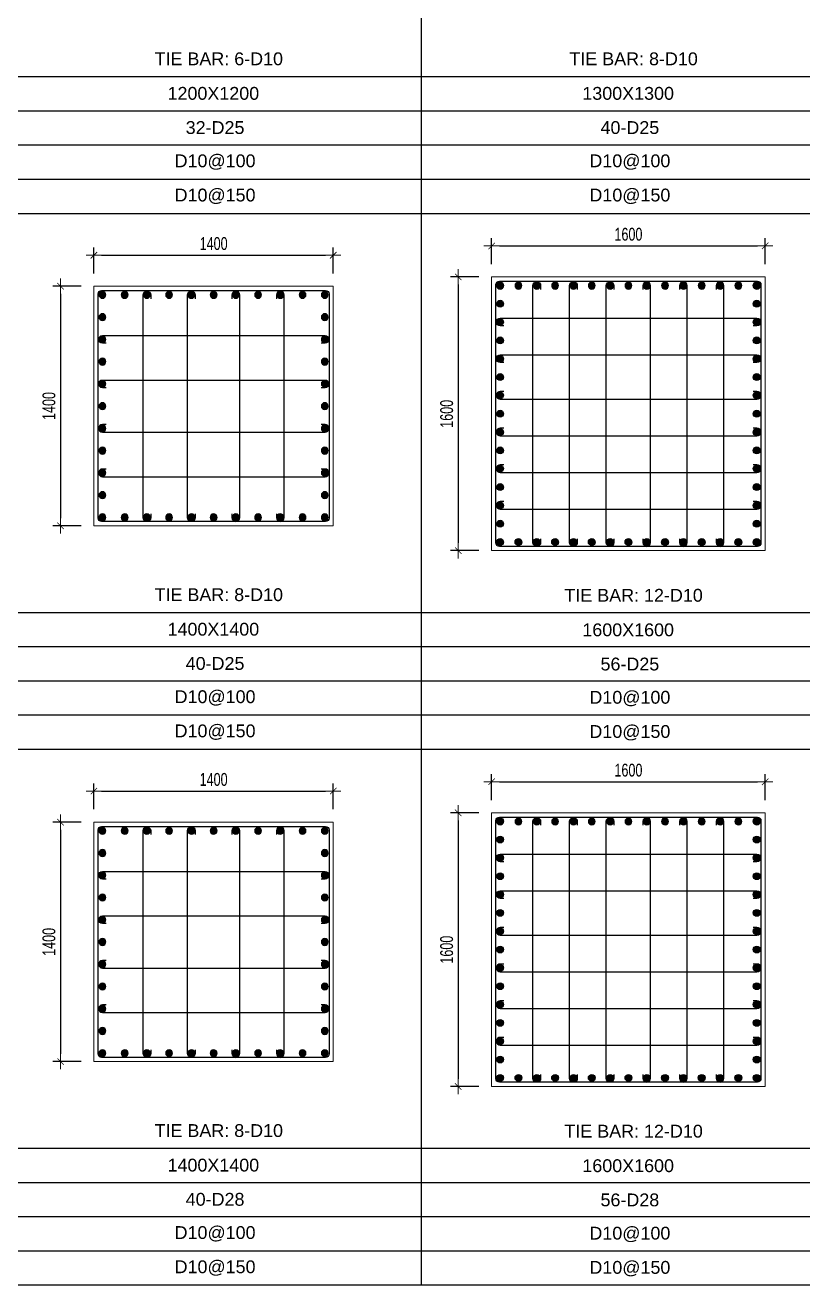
# Model space of a CAD drawing. Header units: millimetres. Extents: x 61878 to 380960, y -19809 to 191918.
# Drawn here: x 367814 to 372362, y 86305 to 93668 of the extents above; entities that cross this region are included whole.
import ezdxf
from ezdxf.enums import TextEntityAlignment as Align

# ---------------------------------------------------------------- set-up
doc = ezdxf.new("R2010")
doc.units = ezdxf.units.MM
doc.linetypes.add('CENTER2', pattern=[1.125, 0.75, -0.125, 0.125, -0.125])
doc.layers.get('Defpoints').update_dxf_attribs({"color": 151, "lineweight": 9})
for name, color, linetype in [('2', 2, 'Continuous'), ('CEN', 1, 'CENTER2'), ('STL', 3, 'Continuous'), ('TIT1', 3, 'Continuous')]:
    doc.layers.add(name, color=color, linetype=linetype)
doc.layers.add('NDC_S_CONTINUOUS', color=3, linetype='Continuous', lineweight=20)
doc.layers.add('NDC_S_DIM', color=1, linetype='Continuous', lineweight=15)
doc.styles.add('NDC_ARIAL', font='arial.ttf', dxfattribs={"width": 0.85})
doc.styles.add('NDC_DIM', font='', dxfattribs={"width": 0.75})
doc.styles.get('NDC_DIM').set_extended_font_data('Dotum')
doc.dimstyles.new('NDC_dim_30', dxfattribs={"dimscale": 30, "dimtxt": 2.5, "dimasz": 1.5, "dimexe": 1.5, "dimexo": 2.5, "dimgap": 1, "dimtad": 1, "dimdec": 0, "dimzin": 0, "dimdsep": 46, "dimtxsty": 'NDC_DIM', "dimblk": 'DIMMARK', "dimcen": 0.09, "dimdle": 1.2, "dimclrd": 1, "dimclre": 1, "dimclrt": 3, "dimadec": 0, "dimazin": 0, "dimtfac": 1, "dimtdec": 0, "dimtix": 1, "dimtofl": 0, "dimtmove": 0, "dimatfit": 3, "dimfxl": 8, "dimfxlon": 1, "dimtolj": 1, "dimtzin": 0, "dimarcsym": 0})

# ---------------------------------------------------------------- blocks, each defined once
blk = doc.blocks.new('DIMMARK')
at = {"layer": 'NDC_S_DIM', "color": 1}
blk.add_line((-1.5, 0), (1, 0), dxfattribs=at)
at = {"layer": 'NDC_S_DIM', "color": 2, "const_width": 0.1}
blk.add_lwpolyline([(-0.42, -0.42), (0.42, 0.42)], dxfattribs=at)
blk = doc.blocks.new('*D1523')
at = {"layer": 'Defpoints', "color": 0, "ltscale": 40, "transparency": 16777216}
for p in [(369616.1, 89190.9), (368216.1, 89009.3), (369616.1, 89009.3)]:
    blk.add_point(p, dxfattribs=at)
at = {"layer": 'NDC_S_DIM', "color": 1, "lineweight": -2, "ltscale": 40, "transparency": 16777216}
for p, q in [((368216.1, 89084.3), (368216.1, 89235.9)), ((368261.1, 89190.9), (369571.1, 89190.9)), ((369616.1, 89084.3), (369616.1, 89235.9))]:
    blk.add_line(p, q, dxfattribs=at)
at = {"layer": 'NDC_S_DIM', "color": 1, "lineweight": -2, "ltscale": 40, "transparency": 16777216, "xscale": 45, "yscale": 45, "zscale": 45, "rotation": 180}
blk.add_blockref('DIMMARK', (368216.1, 89190.9), dxfattribs=at)
at = {"layer": 'NDC_S_DIM', "color": 1, "lineweight": -2, "ltscale": 40, "transparency": 16777216, "xscale": 45, "yscale": 45, "zscale": 45}
blk.add_blockref('DIMMARK', (369616.1, 89190.9), dxfattribs=at)
at = {"layer": 'NDC_S_DIM', "color": 3, "ltscale": 40, "transparency": 16777216, "insert": (368916.1, 89258.5), "char_height": 75, "attachment_point": 5, "style": 'NDC_DIM'}
blk.add_mtext('\\A1;1400', dxfattribs=at)
blk = doc.blocks.new('*D1524')
at = {"layer": 'Defpoints', "color": 0, "ltscale": 40, "transparency": 16777216}
for p in [(368216.1, 89009.3), (368020.7, 87609.3), (368216.1, 87609.3)]:
    blk.add_point(p, dxfattribs=at)
at = {"layer": 'NDC_S_DIM', "color": 1, "lineweight": -2, "ltscale": 40, "transparency": 16777216}
for p, q in [((368141.1, 89009.3), (367975.7, 89009.3)), ((368020.7, 88964.3), (368020.7, 87654.3)), ((368141.1, 87609.3), (367975.7, 87609.3))]:
    blk.add_line(p, q, dxfattribs=at)
at = {"layer": 'NDC_S_DIM', "color": 1, "lineweight": -2, "ltscale": 40, "transparency": 16777216, "xscale": 45, "yscale": 45, "zscale": 45}
for p, rotation in [((368020.7, 89009.3), 90), ((368020.7, 87609.3), 270)]:
    blk.add_blockref('DIMMARK', p, dxfattribs=dict(at, rotation=rotation))
at = {"layer": 'NDC_S_DIM', "color": 3, "ltscale": 40, "transparency": 16777216, "insert": (367953.2, 88309.3), "char_height": 75, "attachment_point": 5, "rotation": 90, "style": 'NDC_DIM'}
blk.add_mtext('\\A1;1400', dxfattribs=at)
blk = doc.blocks.new('8')
at = {"layer": '2'}
blk.add_hatch(color=256, dxfattribs=at).paths.add_polyline_path([(20, 0, 0.386127), (1.9, 19.9), (-1.9, 19.9, 0.386127), (-20, 0, 1)])
blk.add_circle((0, 0), 20, dxfattribs=at)
blk = doc.blocks.new('5')
at = {"layer": 'CEN', "rotation": 180}
blk.add_blockref('8', (0, 0), dxfattribs=at)
blk = doc.blocks.new('*U1506')
at = {"layer": 'STL', "xscale": -1, "rotation": 270}
blk.add_blockref('5', (0, 0), dxfattribs=at)
blk = doc.blocks.new('*U1507')
at = {"layer": 'NDC_S_DIM', "color": 0, "linetype": 'ByBlock', "lineweight": -2, "transparency": 16777216}
for p in [(306343.8, 79984.3), (306473.8, 79984.3), (306603.8, 79984.3), (306733.9, 79984.3), (306863.9, 79984.3), (306994, 79984.3), (307124, 79984.3), (307254.1, 79984.3), (307384.1, 79984.3), (307514.2, 79984.3), (307644.2, 79984.3)]:
    blk.add_blockref('*U1506', p, dxfattribs=at)
blk = doc.blocks.new('*U1498')
at = {"layer": 'STL', "xscale": -1, "rotation": 270}
blk.add_blockref('5', (0, 0), dxfattribs=at)
blk = doc.blocks.new('*U1499')
at = {"layer": 'NDC_S_DIM', "color": 0, "linetype": 'ByBlock', "lineweight": -2, "transparency": 16777216}
for p in [(306343.8, 79984.3), (306473.8, 79984.3), (306603.8, 79984.3), (306733.9, 79984.3), (306863.9, 79984.3), (306994, 79984.3), (307124, 79984.3), (307254.1, 79984.3), (307384.1, 79984.3), (307514.2, 79984.3), (307644.2, 79984.3)]:
    blk.add_blockref('*U1498', p, dxfattribs=at)
blk = doc.blocks.new('*U1502')
at = {"layer": 'STL', "xscale": -1, "rotation": 270}
blk.add_blockref('5', (0, 0), dxfattribs=at)
blk = doc.blocks.new('*U1503')
at = {"layer": 'NDC_S_DIM', "color": 0, "linetype": 'ByBlock', "lineweight": -2, "transparency": 16777216}
for p in [(306343.8, 79984.3), (306473.8, 79984.3), (306603.8, 79984.3), (306733.9, 79984.3), (306863.9, 79984.3), (306994, 79984.3), (307124, 79984.3), (307254.1, 79984.3), (307384.1, 79984.3), (307514.2, 79984.3), (307644.2, 79984.3)]:
    blk.add_blockref('*U1502', p, dxfattribs=at)
blk = doc.blocks.new('*U1504')
at = {"layer": 'STL', "xscale": -1, "rotation": 270}
blk.add_blockref('5', (0, 0), dxfattribs=at)
blk = doc.blocks.new('*U1505')
at = {"layer": 'NDC_S_DIM', "color": 0, "linetype": 'ByBlock', "lineweight": -2, "transparency": 16777216}
for p in [(306343.8, 79984.3), (306473.8, 79984.3), (306603.8, 79984.3), (306733.9, 79984.3), (306863.9, 79984.3), (306994, 79984.3), (307124, 79984.3), (307254.1, 79984.3), (307384.1, 79984.3), (307514.2, 79984.3), (307644.2, 79984.3)]:
    blk.add_blockref('*U1504', p, dxfattribs=at)
blk = doc.blocks.new('*D1525')
at = {"layer": 'Defpoints', "color": 0, "ltscale": 40, "transparency": 16777216}
for p in [(369616.1, 92323.6), (368216.1, 92142), (369616.1, 92142)]:
    blk.add_point(p, dxfattribs=at)
at = {"layer": 'NDC_S_DIM', "color": 1, "lineweight": -2, "ltscale": 40, "transparency": 16777216}
for p, q in [((368216.1, 92217), (368216.1, 92368.6)), ((369616.1, 92217), (369616.1, 92368.6)), ((368261.1, 92323.6), (369571.1, 92323.6))]:
    blk.add_line(p, q, dxfattribs=at)
at = {"layer": 'NDC_S_DIM', "color": 1, "lineweight": -2, "ltscale": 40, "transparency": 16777216, "xscale": 45, "yscale": 45, "zscale": 45, "rotation": 180}
blk.add_blockref('DIMMARK', (368216.1, 92323.6), dxfattribs=at)
at = {"layer": 'NDC_S_DIM', "color": 1, "lineweight": -2, "ltscale": 40, "transparency": 16777216, "xscale": 45, "yscale": 45, "zscale": 45}
blk.add_blockref('DIMMARK', (369616.1, 92323.6), dxfattribs=at)
at = {"layer": 'NDC_S_DIM', "color": 3, "ltscale": 40, "transparency": 16777216, "insert": (368916.1, 92391.2), "char_height": 75, "attachment_point": 5, "style": 'NDC_DIM'}
blk.add_mtext('\\A1;1400', dxfattribs=at)
blk = doc.blocks.new('*D1526')
at = {"layer": 'Defpoints', "color": 0, "ltscale": 40, "transparency": 16777216}
for p in [(368216.1, 92142), (368020.7, 90742), (368216.1, 90742)]:
    blk.add_point(p, dxfattribs=at)
at = {"layer": 'NDC_S_DIM', "color": 1, "lineweight": -2, "ltscale": 40, "transparency": 16777216}
for p, q in [((368141.1, 92142), (367975.7, 92142)), ((368020.7, 92097), (368020.7, 90787)), ((368141.1, 90742), (367975.7, 90742))]:
    blk.add_line(p, q, dxfattribs=at)
at = {"layer": 'NDC_S_DIM', "color": 1, "lineweight": -2, "ltscale": 40, "transparency": 16777216, "xscale": 45, "yscale": 45, "zscale": 45}
for p, rotation in [((368020.7, 92142), 90), ((368020.7, 90742), 270)]:
    blk.add_blockref('DIMMARK', p, dxfattribs=dict(at, rotation=rotation))
at = {"layer": 'NDC_S_DIM', "color": 3, "ltscale": 40, "transparency": 16777216, "insert": (367953.2, 91442), "char_height": 75, "attachment_point": 5, "rotation": 90, "style": 'NDC_DIM'}
blk.add_mtext('\\A1;1400', dxfattribs=at)
blk = doc.blocks.new('*U1485')
at = {"layer": 'STL', "xscale": -1, "rotation": 270}
blk.add_blockref('5', (0, 0), dxfattribs=at)
blk = doc.blocks.new('*U1486')
at = {"layer": 'NDC_S_DIM', "color": 0, "linetype": 'ByBlock', "lineweight": -2, "transparency": 16777216}
for p in [(306343.8, 79984.3), (306473.8, 79984.3), (306603.8, 79984.3), (306733.9, 79984.3), (306863.9, 79984.3), (306994, 79984.3), (307124, 79984.3), (307254.1, 79984.3), (307384.1, 79984.3), (307514.2, 79984.3), (307644.2, 79984.3)]:
    blk.add_blockref('*U1485', p, dxfattribs=at)
blk = doc.blocks.new('*U1487')
at = {"layer": 'STL', "xscale": -1, "rotation": 270}
blk.add_blockref('5', (0, 0), dxfattribs=at)
blk = doc.blocks.new('*U1488')
at = {"layer": 'NDC_S_DIM', "color": 0, "linetype": 'ByBlock', "lineweight": -2, "transparency": 16777216}
for p in [(306343.8, 79984.3), (306473.8, 79984.3), (306603.8, 79984.3), (306733.9, 79984.3), (306863.9, 79984.3), (306994, 79984.3), (307124, 79984.3), (307254.1, 79984.3), (307384.1, 79984.3), (307514.2, 79984.3), (307644.2, 79984.3)]:
    blk.add_blockref('*U1487', p, dxfattribs=at)
blk = doc.blocks.new('*U1500')
at = {"layer": 'STL', "xscale": -1, "rotation": 270}
blk.add_blockref('5', (0, 0), dxfattribs=at)
blk = doc.blocks.new('*U1501')
at = {"layer": 'NDC_S_DIM', "color": 0, "linetype": 'ByBlock', "lineweight": -2, "transparency": 16777216}
for p in [(306343.8, 79984.3), (306473.8, 79984.3), (306603.8, 79984.3), (306733.9, 79984.3), (306863.9, 79984.3), (306994, 79984.3), (307124, 79984.3), (307254.1, 79984.3), (307384.1, 79984.3), (307514.2, 79984.3), (307644.2, 79984.3)]:
    blk.add_blockref('*U1500', p, dxfattribs=at)
blk = doc.blocks.new('*U1483')
at = {"layer": 'STL', "xscale": -1, "rotation": 270}
blk.add_blockref('5', (0, 0), dxfattribs=at)
blk = doc.blocks.new('*U1484')
at = {"layer": 'NDC_S_DIM', "color": 0, "linetype": 'ByBlock', "lineweight": -2, "transparency": 16777216}
for p in [(306343.8, 79984.3), (306473.8, 79984.3), (306603.8, 79984.3), (306733.9, 79984.3), (306863.9, 79984.3), (306994, 79984.3), (307124, 79984.3), (307254.1, 79984.3), (307384.1, 79984.3), (307514.2, 79984.3), (307644.2, 79984.3)]:
    blk.add_blockref('*U1483', p, dxfattribs=at)
blk = doc.blocks.new('*D1573')
at = {"layer": 'Defpoints', "color": 0, "ltscale": 40, "transparency": 16777216}
for p in [(372142.2, 89245.3), (370542.2, 89063.7), (372142.2, 89063.7)]:
    blk.add_point(p, dxfattribs=at)
at = {"layer": 'NDC_S_DIM', "color": 1, "lineweight": -2, "ltscale": 40, "transparency": 16777216}
for p, q in [((370542.2, 89138.7), (370542.2, 89290.3)), ((372142.2, 89138.7), (372142.2, 89290.3)), ((370587.2, 89245.3), (372097.2, 89245.3))]:
    blk.add_line(p, q, dxfattribs=at)
at = {"layer": 'NDC_S_DIM', "color": 1, "lineweight": -2, "ltscale": 40, "transparency": 16777216, "xscale": 45, "yscale": 45, "zscale": 45, "rotation": 180}
blk.add_blockref('DIMMARK', (370542.2, 89245.3), dxfattribs=at)
at = {"layer": 'NDC_S_DIM', "color": 1, "lineweight": -2, "ltscale": 40, "transparency": 16777216, "xscale": 45, "yscale": 45, "zscale": 45}
blk.add_blockref('DIMMARK', (372142.2, 89245.3), dxfattribs=at)
at = {"layer": 'NDC_S_DIM', "color": 3, "ltscale": 40, "transparency": 16777216, "insert": (371342.2, 89312.9), "char_height": 75, "attachment_point": 5, "style": 'NDC_DIM'}
blk.add_mtext('\\A1;1600', dxfattribs=at)
blk = doc.blocks.new('*D1574')
at = {"layer": 'Defpoints', "color": 0, "ltscale": 40, "transparency": 16777216}
for p in [(370542.2, 89063.7), (370346.8, 87463.7), (370542.2, 87463.7)]:
    blk.add_point(p, dxfattribs=at)
at = {"layer": 'NDC_S_DIM', "color": 1, "lineweight": -2, "ltscale": 40, "transparency": 16777216}
for p, q in [((370467.2, 89063.7), (370301.8, 89063.7)), ((370346.8, 89018.7), (370346.8, 87508.7)), ((370467.2, 87463.7), (370301.8, 87463.7))]:
    blk.add_line(p, q, dxfattribs=at)
at = {"layer": 'NDC_S_DIM', "color": 1, "lineweight": -2, "ltscale": 40, "transparency": 16777216, "xscale": 45, "yscale": 45, "zscale": 45}
for p, rotation in [((370346.8, 89063.7), 90), ((370346.8, 87463.7), 270)]:
    blk.add_blockref('DIMMARK', p, dxfattribs=dict(at, rotation=rotation))
at = {"layer": 'NDC_S_DIM', "color": 3, "ltscale": 40, "transparency": 16777216, "insert": (370279.3, 88263.7), "char_height": 75, "attachment_point": 5, "rotation": 90, "style": 'NDC_DIM'}
blk.add_mtext('\\A1;1600', dxfattribs=at)
blk = doc.blocks.new('*U1539')
at = {"layer": 'STL', "xscale": -1, "rotation": 270}
blk.add_blockref('5', (0, 0), dxfattribs=at)
blk = doc.blocks.new('*U1540')
at = {"layer": 'NDC_S_DIM', "color": 0, "linetype": 'ByBlock', "lineweight": -2, "transparency": 16777216}
for p in [(308769.8, 80184.3), (308877, 80184.3), (308984.2, 80184.3), (309091.4, 80184.3), (309198.6, 80184.3), (309305.7, 80184.3), (309412.9, 80184.3), (309520.1, 80184.3), (309627.3, 80184.3), (309734.4, 80184.3), (309841.6, 80184.3), (309948.8, 80184.3), (310056, 80184.3), (310163.1, 80184.3), (310270.3, 80184.3)]:
    blk.add_blockref('*U1539', p, dxfattribs=at)
blk = doc.blocks.new('*U1541')
at = {"layer": 'STL', "xscale": -1, "rotation": 270}
blk.add_blockref('5', (0, 0), dxfattribs=at)
blk = doc.blocks.new('*U1542')
at = {"layer": 'NDC_S_DIM', "color": 0, "linetype": 'ByBlock', "lineweight": -2, "transparency": 16777216}
for p in [(308769.8, 80184.3), (308877, 80184.3), (308984.2, 80184.3), (309091.4, 80184.3), (309198.6, 80184.3), (309305.7, 80184.3), (309412.9, 80184.3), (309520.1, 80184.3), (309627.3, 80184.3), (309734.4, 80184.3), (309841.6, 80184.3), (309948.8, 80184.3), (310056, 80184.3), (310163.1, 80184.3), (310270.3, 80184.3)]:
    blk.add_blockref('*U1541', p, dxfattribs=at)
blk = doc.blocks.new('*U1535')
at = {"layer": 'STL', "xscale": -1, "rotation": 270}
blk.add_blockref('5', (0, 0), dxfattribs=at)
blk = doc.blocks.new('*U1536')
at = {"layer": 'NDC_S_DIM', "color": 0, "linetype": 'ByBlock', "lineweight": -2, "transparency": 16777216}
for p in [(308769.8, 80184.3), (308877, 80184.3), (308984.2, 80184.3), (309091.4, 80184.3), (309198.6, 80184.3), (309305.7, 80184.3), (309412.9, 80184.3), (309520.1, 80184.3), (309627.3, 80184.3), (309734.4, 80184.3), (309841.6, 80184.3), (309948.8, 80184.3), (310056, 80184.3), (310163.1, 80184.3), (310270.3, 80184.3)]:
    blk.add_blockref('*U1535', p, dxfattribs=at)
blk = doc.blocks.new('*U1537')
at = {"layer": 'STL', "xscale": -1, "rotation": 270}
blk.add_blockref('5', (0, 0), dxfattribs=at)
blk = doc.blocks.new('*U1538')
at = {"layer": 'NDC_S_DIM', "color": 0, "linetype": 'ByBlock', "lineweight": -2, "transparency": 16777216}
for p in [(308769.8, 80184.3), (308877, 80184.3), (308984.2, 80184.3), (309091.4, 80184.3), (309198.6, 80184.3), (309305.7, 80184.3), (309412.9, 80184.3), (309520.1, 80184.3), (309627.3, 80184.3), (309734.4, 80184.3), (309841.6, 80184.3), (309948.8, 80184.3), (310056, 80184.3), (310163.1, 80184.3), (310270.3, 80184.3)]:
    blk.add_blockref('*U1537', p, dxfattribs=at)
blk = doc.blocks.new('*D1575')
at = {"layer": 'Defpoints', "color": 0, "ltscale": 40, "transparency": 16777216}
for p in [(372142.2, 92378), (370542.2, 92196.4), (372142.2, 92196.4)]:
    blk.add_point(p, dxfattribs=at)
at = {"layer": 'NDC_S_DIM', "color": 1, "lineweight": -2, "ltscale": 40, "transparency": 16777216}
for p, q in [((370542.2, 92271.4), (370542.2, 92423)), ((372142.2, 92271.4), (372142.2, 92423)), ((370587.2, 92378), (372097.2, 92378))]:
    blk.add_line(p, q, dxfattribs=at)
at = {"layer": 'NDC_S_DIM', "color": 1, "lineweight": -2, "ltscale": 40, "transparency": 16777216, "xscale": 45, "yscale": 45, "zscale": 45, "rotation": 180}
blk.add_blockref('DIMMARK', (370542.2, 92378), dxfattribs=at)
at = {"layer": 'NDC_S_DIM', "color": 1, "lineweight": -2, "ltscale": 40, "transparency": 16777216, "xscale": 45, "yscale": 45, "zscale": 45}
blk.add_blockref('DIMMARK', (372142.2, 92378), dxfattribs=at)
at = {"layer": 'NDC_S_DIM', "color": 3, "ltscale": 40, "transparency": 16777216, "insert": (371342.2, 92445.6), "char_height": 75, "attachment_point": 5, "style": 'NDC_DIM'}
blk.add_mtext('\\A1;1600', dxfattribs=at)
blk = doc.blocks.new('*D1576')
at = {"layer": 'Defpoints', "color": 0, "ltscale": 40, "transparency": 16777216}
for p in [(370542.2, 92196.4), (370346.8, 90596.4), (370542.2, 90596.4)]:
    blk.add_point(p, dxfattribs=at)
at = {"layer": 'NDC_S_DIM', "color": 1, "lineweight": -2, "ltscale": 40, "transparency": 16777216}
for p, q in [((370467.2, 92196.4), (370301.8, 92196.4)), ((370346.8, 92151.4), (370346.8, 90641.4)), ((370467.2, 90596.4), (370301.8, 90596.4))]:
    blk.add_line(p, q, dxfattribs=at)
at = {"layer": 'NDC_S_DIM', "color": 1, "lineweight": -2, "ltscale": 40, "transparency": 16777216, "xscale": 45, "yscale": 45, "zscale": 45}
for p, rotation in [((370346.8, 92196.4), 90), ((370346.8, 90596.4), 270)]:
    blk.add_blockref('DIMMARK', p, dxfattribs=dict(at, rotation=rotation))
at = {"layer": 'NDC_S_DIM', "color": 3, "ltscale": 40, "transparency": 16777216, "insert": (370279.3, 91396.4), "char_height": 75, "attachment_point": 5, "rotation": 90, "style": 'NDC_DIM'}
blk.add_mtext('\\A1;1600', dxfattribs=at)
blk = doc.blocks.new('*U1561')
at = {"layer": 'STL', "xscale": -1, "rotation": 270}
blk.add_blockref('5', (0, 0), dxfattribs=at)
blk = doc.blocks.new('*U1562')
at = {"layer": 'NDC_S_DIM', "color": 0, "linetype": 'ByBlock', "lineweight": -2, "transparency": 16777216}
for p in [(308769.8, 80184.3), (308877, 80184.3), (308984.2, 80184.3), (309091.4, 80184.3), (309198.6, 80184.3), (309305.7, 80184.3), (309412.9, 80184.3), (309520.1, 80184.3), (309627.3, 80184.3), (309734.4, 80184.3), (309841.6, 80184.3), (309948.8, 80184.3), (310056, 80184.3), (310163.1, 80184.3), (310270.3, 80184.3)]:
    blk.add_blockref('*U1561', p, dxfattribs=at)
blk = doc.blocks.new('*U1533')
at = {"layer": 'STL', "xscale": -1, "rotation": 270}
blk.add_blockref('5', (0, 0), dxfattribs=at)
blk = doc.blocks.new('*U1534')
at = {"layer": 'NDC_S_DIM', "color": 0, "linetype": 'ByBlock', "lineweight": -2, "transparency": 16777216}
for p in [(308769.8, 80184.3), (308877, 80184.3), (308984.2, 80184.3), (309091.4, 80184.3), (309198.6, 80184.3), (309305.7, 80184.3), (309412.9, 80184.3), (309520.1, 80184.3), (309627.3, 80184.3), (309734.4, 80184.3), (309841.6, 80184.3), (309948.8, 80184.3), (310056, 80184.3), (310163.1, 80184.3), (310270.3, 80184.3)]:
    blk.add_blockref('*U1533', p, dxfattribs=at)
blk = doc.blocks.new('*U1543')
at = {"layer": 'STL', "xscale": -1, "rotation": 270}
blk.add_blockref('5', (0, 0), dxfattribs=at)
blk = doc.blocks.new('*U1544')
at = {"layer": 'NDC_S_DIM', "color": 0, "linetype": 'ByBlock', "lineweight": -2, "transparency": 16777216}
for p in [(308769.8, 80184.3), (308877, 80184.3), (308984.2, 80184.3), (309091.4, 80184.3), (309198.6, 80184.3), (309305.7, 80184.3), (309412.9, 80184.3), (309520.1, 80184.3), (309627.3, 80184.3), (309734.4, 80184.3), (309841.6, 80184.3), (309948.8, 80184.3), (310056, 80184.3), (310163.1, 80184.3), (310270.3, 80184.3)]:
    blk.add_blockref('*U1543', p, dxfattribs=at)
blk = doc.blocks.new('*U1559')
at = {"layer": 'STL', "xscale": -1, "rotation": 270}
blk.add_blockref('5', (0, 0), dxfattribs=at)
blk = doc.blocks.new('*U1560')
at = {"layer": 'NDC_S_DIM', "color": 0, "linetype": 'ByBlock', "lineweight": -2, "transparency": 16777216}
for p in [(308769.8, 80184.3), (308877, 80184.3), (308984.2, 80184.3), (309091.4, 80184.3), (309198.6, 80184.3), (309305.7, 80184.3), (309412.9, 80184.3), (309520.1, 80184.3), (309627.3, 80184.3), (309734.4, 80184.3), (309841.6, 80184.3), (309948.8, 80184.3), (310056, 80184.3), (310163.1, 80184.3), (310270.3, 80184.3)]:
    blk.add_blockref('*U1559', p, dxfattribs=at)

msp = doc.modelspace()

# ---------------------------------------------------------------- linework, layer by layer
at = {"layer": '2', "lineweight": -2, "ltscale": 1000}
for points in [[(372117.2, 92151.4), (372117.2, 90641.4, -0.414214), (372097.2, 90621.4), (370587.2, 90621.4, -0.414214), (370567.2, 90641.4), (370567.2, 92151.4, -0.414214), (370587.2, 92171.4), (372097.2, 92171.4, -0.414214)], [(369591.1, 92097), (369591.1, 90787, -0.414214), (369571.1, 90767), (368261.1, 90767, -0.414214), (368241.1, 90787), (368241.1, 92097, -0.414214), (368261.1, 92117), (369571.1, 92117, -0.414214)], [(372117.2, 89018.7), (372117.2, 87508.7, -0.414214), (372097.2, 87488.7), (370587.2, 87488.7, -0.414214), (370567.2, 87508.7), (370567.2, 89018.7, -0.414214), (370587.2, 89038.7), (372097.2, 89038.7, -0.414214)], [(369591.1, 88964.3), (369591.1, 87654.3, -0.414214), (369571.1, 87634.3), (368261.1, 87634.3, -0.414214), (368241.1, 87654.3), (368241.1, 88964.3, -0.414214), (368261.1, 88984.3), (369571.1, 88984.3, -0.414214)]]:
    msp.add_lwpolyline(points, format="xyb", close=True, dxfattribs=at)
at = {"layer": '2'}
for points in [[(370828.8, 90666.1), (370828.8, 90643.9, -1), (370783.8, 90643.9), (370783.8, 92145.9, -1), (370828.8, 92145.9), (370828.8, 92123.8)], [(371043.2, 90666.1), (371043.2, 90643.9, -1), (370998.2, 90643.9), (370998.2, 92145.9, -1), (371043.2, 92145.9), (371043.2, 92123.8)], [(371257.5, 90666.1), (371257.5, 90643.9, -1), (371212.5, 90643.9), (371212.5, 92145.9, -1), (371257.5, 92145.9), (371257.5, 92123.8)], [(371426.9, 90666.1), (371426.9, 90643.9, 1), (371471.9, 90643.9), (371471.9, 92145.9, 1), (371426.9, 92145.9), (371426.9, 92123.8)], [(371641.2, 90666.1), (371641.2, 90643.9, 1), (371686.2, 90643.9), (371686.2, 92145.9, 1), (371641.2, 92145.9), (371641.2, 92123.8)], [(371855.6, 90666.1), (371855.6, 90643.9, 1), (371900.6, 90643.9), (371900.6, 92145.9, 1), (371855.6, 92145.9), (371855.6, 92123.8)], [(368548.5, 90811.7), (368548.5, 90789.5, -1), (368503.4, 90789.5), (368503.4, 92091.5, -1), (368548.5, 92091.5), (368548.5, 92069.4)], [(368808.6, 90811.7), (368808.6, 90789.5, -1), (368763.5, 90789.5), (368763.5, 92091.5, -1), (368808.6, 92091.5), (368808.6, 92069.4)], [(369023.6, 90811.7), (369023.6, 90789.5, 1), (369068.7, 90789.5), (369068.7, 92091.5, 1), (369023.6, 92091.5), (369023.6, 92069.4)], [(369283.7, 90811.7), (369283.7, 90789.5, 1), (369328.7, 90789.5), (369328.7, 92091.5, 1), (369283.7, 92091.5), (369283.7, 92069.4)], [(370614.1, 91910.5), (370592, 91910.5, -1), (370592, 91955.5), (372094, 91955.5, -1), (372094, 91910.5), (372071.9, 91910.5)], [(368288, 91808.9), (368265.9, 91808.9, -1), (368265.9, 91853.9), (369567.9, 91853.9, -1), (369567.9, 91808.9), (369545.8, 91808.9)], [(370614.1, 91696.2), (370592, 91696.2, -1), (370592, 91741.2), (372094, 91741.2, -1), (372094, 91696.2), (372071.9, 91696.2)], [(368288, 91548.8), (368265.9, 91548.8, -1), (368265.9, 91593.9), (369567.9, 91593.9, -1), (369567.9, 91548.8), (369545.8, 91548.8)], [(370614.1, 91526.8), (370592, 91526.8, 1), (370592, 91481.8), (372094, 91481.8, 1), (372094, 91526.8), (372071.9, 91526.8)], [(368288, 91333.8), (368265.9, 91333.8, 1), (368265.9, 91288.7), (369567.9, 91288.7, 1), (369567.9, 91333.8), (369545.8, 91333.8)], [(370614.1, 91312.5), (370592, 91312.5, 1), (370592, 91267.5), (372094, 91267.5, 1), (372094, 91312.5), (372071.9, 91312.5)], [(370614.1, 91098.1), (370592, 91098.1, 1), (370592, 91053.1), (372094, 91053.1, 1), (372094, 91098.1), (372071.9, 91098.1)], [(368288, 91073.7), (368265.9, 91073.7, 1), (368265.9, 91028.6), (369567.9, 91028.6, 1), (369567.9, 91073.7), (369545.8, 91073.7)], [(370614.1, 90883.8), (370592, 90883.8, 1), (370592, 90838.8), (372094, 90838.8, 1), (372094, 90883.8), (372071.9, 90883.8)], [(370828.8, 87533.4), (370828.8, 87511.2, -1), (370783.8, 87511.2), (370783.8, 89013.2, -1), (370828.8, 89013.2), (370828.8, 88991.1)], [(371043.2, 87533.4), (371043.2, 87511.2, -1), (370998.2, 87511.2), (370998.2, 89013.2, -1), (371043.2, 89013.2), (371043.2, 88991.1)], [(371257.5, 87533.4), (371257.5, 87511.2, -1), (371212.5, 87511.2), (371212.5, 89013.2, -1), (371257.5, 89013.2), (371257.5, 88991.1)], [(371426.9, 87533.4), (371426.9, 87511.2, 1), (371471.9, 87511.2), (371471.9, 89013.2, 1), (371426.9, 89013.2), (371426.9, 88991.1)], [(371641.2, 87533.4), (371641.2, 87511.2, 1), (371686.2, 87511.2), (371686.2, 89013.2, 1), (371641.2, 89013.2), (371641.2, 88991.1)], [(371855.6, 87533.4), (371855.6, 87511.2, 1), (371900.6, 87511.2), (371900.6, 89013.2, 1), (371855.6, 89013.2), (371855.6, 88991.1)], [(368548.5, 87679), (368548.5, 87656.8, -1), (368503.4, 87656.8), (368503.4, 88958.8, -1), (368548.5, 88958.8), (368548.5, 88936.7)], [(368808.6, 87679), (368808.6, 87656.8, -1), (368763.5, 87656.8), (368763.5, 88958.8, -1), (368808.6, 88958.8), (368808.6, 88936.7)], [(369023.6, 87679), (369023.6, 87656.8, 1), (369068.7, 87656.8), (369068.7, 88958.8, 1), (369023.6, 88958.8), (369023.6, 88936.7)], [(369283.7, 87679), (369283.7, 87656.8, 1), (369328.7, 87656.8), (369328.7, 88958.8, 1), (369283.7, 88958.8), (369283.7, 88936.7)], [(370614.1, 88777.8), (370592, 88777.8, -1), (370592, 88822.8), (372094, 88822.8, -1), (372094, 88777.8), (372071.9, 88777.8)], [(368288, 88676.2), (368265.9, 88676.2, -1), (368265.9, 88721.2), (369567.9, 88721.2, -1), (369567.9, 88676.2), (369545.8, 88676.2)], [(370614.1, 88563.5), (370592, 88563.5, -1), (370592, 88608.5), (372094, 88608.5, -1), (372094, 88563.5), (372071.9, 88563.5)], [(368288, 88416.1), (368265.9, 88416.1, -1), (368265.9, 88461.2), (369567.9, 88461.2, -1), (369567.9, 88416.1), (369545.8, 88416.1)], [(370614.1, 88394.1), (370592, 88394.1, 1), (370592, 88349.1), (372094, 88349.1, 1), (372094, 88394.1), (372071.9, 88394.1)], [(368288, 88201.1), (368265.9, 88201.1, 1), (368265.9, 88156), (369567.9, 88156, 1), (369567.9, 88201.1), (369545.8, 88201.1)], [(370614.1, 88179.8), (370592, 88179.8, 1), (370592, 88134.8), (372094, 88134.8, 1), (372094, 88179.8), (372071.9, 88179.8)], [(368288, 87941), (368265.9, 87941, 1), (368265.9, 87895.9), (369567.9, 87895.9, 1), (369567.9, 87941), (369545.8, 87941)], [(370614.1, 87965.4), (370592, 87965.4, 1), (370592, 87920.4), (372094, 87920.4, 1), (372094, 87965.4), (372071.9, 87965.4)], [(370614.1, 87751.1), (370592, 87751.1, 1), (370592, 87706.1), (372094, 87706.1, 1), (372094, 87751.1), (372071.9, 87751.1)]]:
    msp.add_lwpolyline(points, format="xyb", dxfattribs=at)
at = {"layer": 'NDC_S_CONTINUOUS', "ltscale": 70}
for points in [[(372142.2, 92196.4), (372142.2, 90596.4), (370542.2, 90596.4), (370542.2, 92196.4), (372142.2, 92196.4)], [(369616.1, 92142), (369616.1, 90742), (368216.1, 90742), (368216.1, 92142), (369616.1, 92142)], [(372142.2, 89063.7), (372142.2, 87463.7), (370542.2, 87463.7), (370542.2, 89063.7), (372142.2, 89063.7)], [(369616.1, 89009.3), (369616.1, 87609.3), (368216.1, 87609.3), (368216.1, 89009.3), (369616.1, 89009.3)]]:
    msp.add_lwpolyline(points, dxfattribs=at)
at = {"layer": 'TIT1'}
for p, q in [((370129.1, 102204.5), (370129.1, 86304.5)), ((370129.1, 102204.5), (370129.1, 86304.5)), ((378857.4, 92566.4), (365277, 92566.4)), ((378857.4, 89433.7), (365277, 89433.7))]:
    msp.add_line(p, q, dxfattribs=at)
at = {"layer": 'TIT1', "color": 8}
for p, q in [((378857.4, 93366.4), (365277, 93366.4)), ((378857.4, 93166.4), (365277, 93166.4)), ((378857.4, 92966.4), (365277, 92966.4)), ((378857.4, 92766.4), (365277, 92766.4)), ((378857.4, 90233.7), (365277, 90233.7)), ((378857.4, 90033.7), (365277, 90033.7)), ((378857.4, 89833.7), (365277, 89833.7)), ((378857.4, 89633.7), (365277, 89633.7)), ((378857.4, 87101), (365277, 87101)), ((378857.4, 86901), (365277, 86901)), ((378857.4, 86701), (365277, 86701)), ((378857.4, 86501), (365277, 86501))]:
    msp.add_line(p, q, dxfattribs=at)
at = {"layer": 'TIT1', "ltscale": 40}
msp.add_line((363365.1, 86304.5), (378857.4, 86304.5), dxfattribs=at)

# ---------------------------------------------------------------- block references
at = {"layer": 'NDC_S_DIM', "xscale": -1}
for name, p, rotation in [('*U1544', (290407.7, -218122.9), 270), ('*U1560', (291908.2, -218122.9), 270), ('*U1534', (61822.1, 170831.2), 180), ('*U1536', (290407.7, -221255.6), 270), ('*U1538', (291908.2, -221255.6), 270), ('*U1542', (61822.1, 167698.5), 180)]:
    msp.add_blockref(name, p, dxfattribs=dict(at, rotation=rotation))
at = {"layer": 'NDC_S_DIM'}
for name, p in [('*U1562', (61822.1, 11961.7)), ('*U1486', (61922.1, 12107.3)), ('*U1488', (61922.1, 10806.8)), ('*U1540', (61822.1, 8829)), ('*U1507', (61922.1, 8974.6)), ('*U1499', (61922.1, 7674.1))]:
    msp.add_blockref(name, p, dxfattribs=at)
at = {"layer": 'NDC_S_DIM', "rotation": 90}
for name, p in [('*U1501', (448250.1, -215552.7)), ('*U1484', (449550.6, -215552.7)), ('*U1503', (448250.1, -218685.4)), ('*U1505', (449550.6, -218685.4))]:
    msp.add_blockref(name, p, dxfattribs=at)

# ---------------------------------------------------------------- texts
at = {"layer": 'TIT1', "style": 'NDC_ARIAL'}
for s, p in [('TIE BAR: 6-D10', (368946.4, 93471.7)), ('TIE BAR: 8-D10', (371372.5, 93471.7)), ('1200X1200', (368914.6, 93269.8)), ('1300X1300', (371340.6, 93269.8)), ('32-D25', (368924.6, 93069.8)), ('40-D25', (371350.7, 93069.8)), ('D10@100', (368924.6, 92869.8)), ('D10@100', (371350.7, 92869.8)), ('D10@150', (368924.6, 92669.8)), ('D10@150', (371350.7, 92669.8)), ('TIE BAR: 8-D10', (368946.4, 90339)), ('TIE BAR: 12-D10', (371372.5, 90335.5)), ('1400X1400', (368914.6, 90137.1)), ('1600X1600', (371340.7, 90133.6)), ('40-D25', (368924.6, 89937.1)), ('56-D25', (371350.7, 89933.6)), ('D10@100', (368924.6, 89737.1)), ('D10@100', (371350.7, 89733.6)), ('D10@150', (368924.6, 89537.1)), ('D10@150', (371350.7, 89533.6)), ('TIE BAR: 8-D10', (368946.4, 87206.3)), ('TIE BAR: 12-D10', (371372.5, 87202.8)), ('1400X1400', (368914.6, 87004.4)), ('1600X1600', (371340.7, 87000.9)), ('40-D28', (368924.6, 86804.4)), ('56-D28', (371350.7, 86800.9)), ('D10@100', (368924.6, 86604.4)), ('D10@100', (371350.7, 86600.9)), ('D10@150', (368924.6, 86404.4)), ('D10@150', (371350.7, 86400.9))]:
    msp.add_text(s, height=75, dxfattribs=at).set_placement(p, align=Align.MIDDLE)

# ---------------------------------------------------------------- dimensions: what is measured, and where the dimension line sits
at = {"layer": 'NDC_S_DIM', "ltscale": 40}
for base, p1, p2, picture, middle in [((372142.2, 92378), (370542.2, 92196.4), (372142.2, 92196.4), '*D1575', (371342.2, 92445.6)), ((369616.1, 92323.6), (368216.1, 92142), (369616.1, 92142), '*D1525', (368916.1, 92391.2)), ((372142.2, 89245.3), (370542.2, 89063.7), (372142.2, 89063.7), '*D1573', (371342.2, 89312.9)), ((369616.1, 89190.9), (368216.1, 89009.3), (369616.1, 89009.3), '*D1523', (368916.1, 89258.5))]:
    dim = msp.add_linear_dim(base=base, p1=p1, p2=p2, dimstyle='NDC_dim_30', dxfattribs=at)
    dim.commit()
    dim.dimension.update_dxf_attribs({"geometry": picture, "text_midpoint": middle})
for base, p1, p2, picture, middle in [((370346.8, 90596.4), (370542.2, 92196.4), (370542.2, 90596.4), '*D1576', (370279.3, 91396.4)), ((368020.7, 90742), (368216.1, 92142), (368216.1, 90742), '*D1526', (367953.2, 91442)), ((370346.8, 87463.7), (370542.2, 89063.7), (370542.2, 87463.7), '*D1574', (370279.3, 88263.7)), ((368020.7, 87609.3), (368216.1, 89009.3), (368216.1, 87609.3), '*D1524', (367953.2, 88309.3))]:
    dim = msp.add_linear_dim(base=base, p1=p1, p2=p2, angle=90, dimstyle='NDC_dim_30', dxfattribs=at)
    dim.commit()
    dim.dimension.update_dxf_attribs({"geometry": picture, "text_midpoint": middle})

doc.saveas('drawing.dxf')
